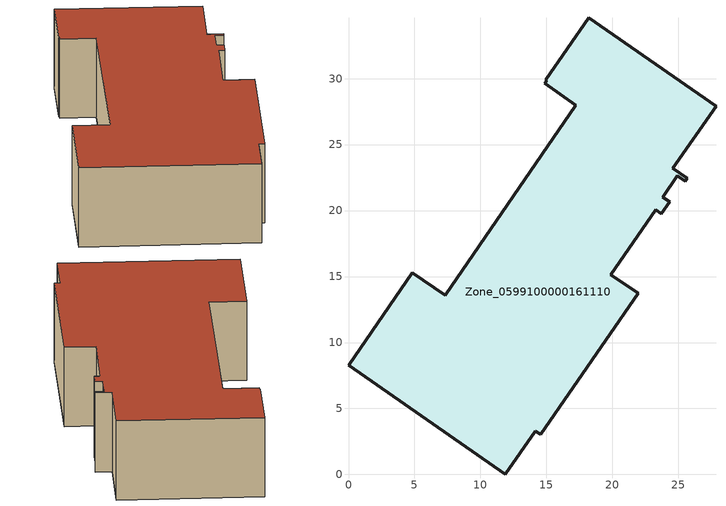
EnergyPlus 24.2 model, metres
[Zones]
Zone_0599100000161110
 floor ground (C_G): 27.85,27.9 24.57,23.2 25.67,22.44 25.51,22.21 24.92,22.63 23.81,21.02 24.33,20.66 23.7,19.76 23.29,20.05 19.87,15.15 21.94,13.72 14.58,3.03 14.14,3.29 11.87,0 0,8.29 4.83,15.3 7.32,13.6 17.24,27.99 14.87,29.64 15.02,29.84 14.94,29.9 18.2,34.63 z0
 wall outside (C_F): 14.14,3.29 14.58,3.03 21.94,13.72 19.87,15.15 23.29,20.05 23.7,19.76 24.33,20.66 23.81,21.02 24.92,22.63 25.51,22.21 25.67,22.44 24.57,23.2 27.85,27.9 18.2,34.63 14.94,29.9 15.02,29.84 14.87,29.64 17.24,27.99 7.32,13.6 4.83,15.3 0,8.29 11.87,0 14.14,3.29 z0:6.79
 roof outside (C_R): 18.2,34.63 14.94,29.9 15.02,29.84 14.87,29.64 17.24,27.99 7.32,13.6 4.83,15.3 0,8.29 11.87,0 14.14,3.29 14.58,3.03 21.94,13.72 19.87,15.15 23.29,20.05 23.7,19.76 24.33,20.66 23.81,21.02 24.92,22.63 25.51,22.21 25.67,22.44 24.57,23.2 27.85,27.9 z6.79
[BUILDING]
Pand.0599100000161110: North Axis=0; Terrain=City; Loads Convergence Tolerance Value=0.04; Temperature Convergence Tolerance Value=0.4; Solar Distribution=FullExterior; Maximum Number of Warmup Days=25; Minimum Number of Warmup Days=1
[Site:Location]
Rotterdam.The.Hague.AP_ZH_NLD Design_Conditions: Latitude=51.96; Longitude=4.45; Time Zone=1; Elevation=-4.5
[SITE:GROUNDTEMPERATURE:BUILDINGSURFACE]
18, 18, 18, 18, 18, 18, 18, 18, 18, 18, 18, 18
[MATERIAL] Thermal Absorptance=0.9; Solar Absorptance=0.7; Visible Absorptance=0.7
Name | Roughness | Thickness | Conductivity | Density | Specific Heat
G.D.1965-1974 | MediumSmooth | 0.15 | 0.882353 | 540 | 1210
F.D.1965-1974 | Rough | 0.3 | 0.697674 | 1920 | 840
R.D.1965-1974 | MediumRough | 0.2 | 0.232558 | 1500 | 1000
[CONSTRUCTION]
C_G: G.D.1965-1974
C_F: F.D.1965-1974
C_R: R.D.1965-1974
[ZONE]
Zone_0599100000161110: Type=1; Multiplier=1; Ceiling Height=Autocalculate; Volume=Autocalculate; Floor Area=autocalculate; Part of Total Floor Area=Yes
[ZONEINFILTRATION:DESIGNFLOWRATE]
Infil_Zone_0599100000161110: Zone or ZoneList or Space or SpaceList=Zone_0599100000161110; Schedule=AlwaysOn; Design Flow Rate Calculation Method=Flow/Area; Flow Rate per Floor Area=0.0042; Constant Term Coefficient=1; Temperature Term Coefficient=0; Velocity Term Coefficient=0; Velocity Squared Term Coefficient=0
[HVACTEMPLATE:ZONE:IDEALLOADSAIRSYSTEM]
Zone_0599100000161110: Maximum Heating Supply Air Temperature=50; Minimum Cooling Supply Air Temperature=13; Maximum Heating Supply Air Humidity Ratio=0.0156; Minimum Cooling Supply Air Humidity Ratio=0.0077; Heating Limit=NoLimit; Cooling Limit=NoLimit; Dehumidification Control Type=ConstantSensibleHeatRatio; Cooling Sensible Heat Ratio=0.7; Dehumidification Setpoint=60; Humidification Control Type=None; Humidification Setpoint=30; Outdoor Air Method=None; Outdoor Air Flow Rate per Person=0.00944; Outdoor Air Flow Rate per Zone Floor Area=0; Outdoor Air Flow Rate per Zone=0; Demand Controlled Ventilation Type=None; Outdoor Air Economizer Type=NoEconomizer; Heat Recovery Type=None; Sensible Heat Recovery Effectiveness=0.7; Latent Heat Recovery Effectiveness=0.65
[ZONECONTROL:THERMOSTAT]
ThermostatControl_Zone_0599100000161110: Zone or ZoneList=Zone_0599100000161110; Control Type Schedule=DualSetpointControlType; Control 1=Thermostat_Zone_0599100000161110; Temperature Difference Between Cutout And Setpoint=0
[THERMOSTATSETPOINT:DUALSETPOINT]
Thermostat_Zone_0599100000161110: Heating Setpoint Temperature Schedule=HeatingSetpoint_Zone_0599100000161110; Cooling Setpoint Temperature Schedule=CoolingSetpoint_Zone_0599100000161110
[SCHEDULE:COMPACT]
HeatingSetpoint_Zone_0599100000161110: Through: 12/31, For: AllDays, Until: 24:00, 21
CoolingSetpoint_Zone_0599100000161110: Through: 12/31, For: AllDays, Until: 24:00, 24
DualSetpointControlType: Through: 12/31, For: AllDays, Until: 24:00, 4
AlwaysOn: Through: 12/31, For: AllDays, Until: 24:00, 1
